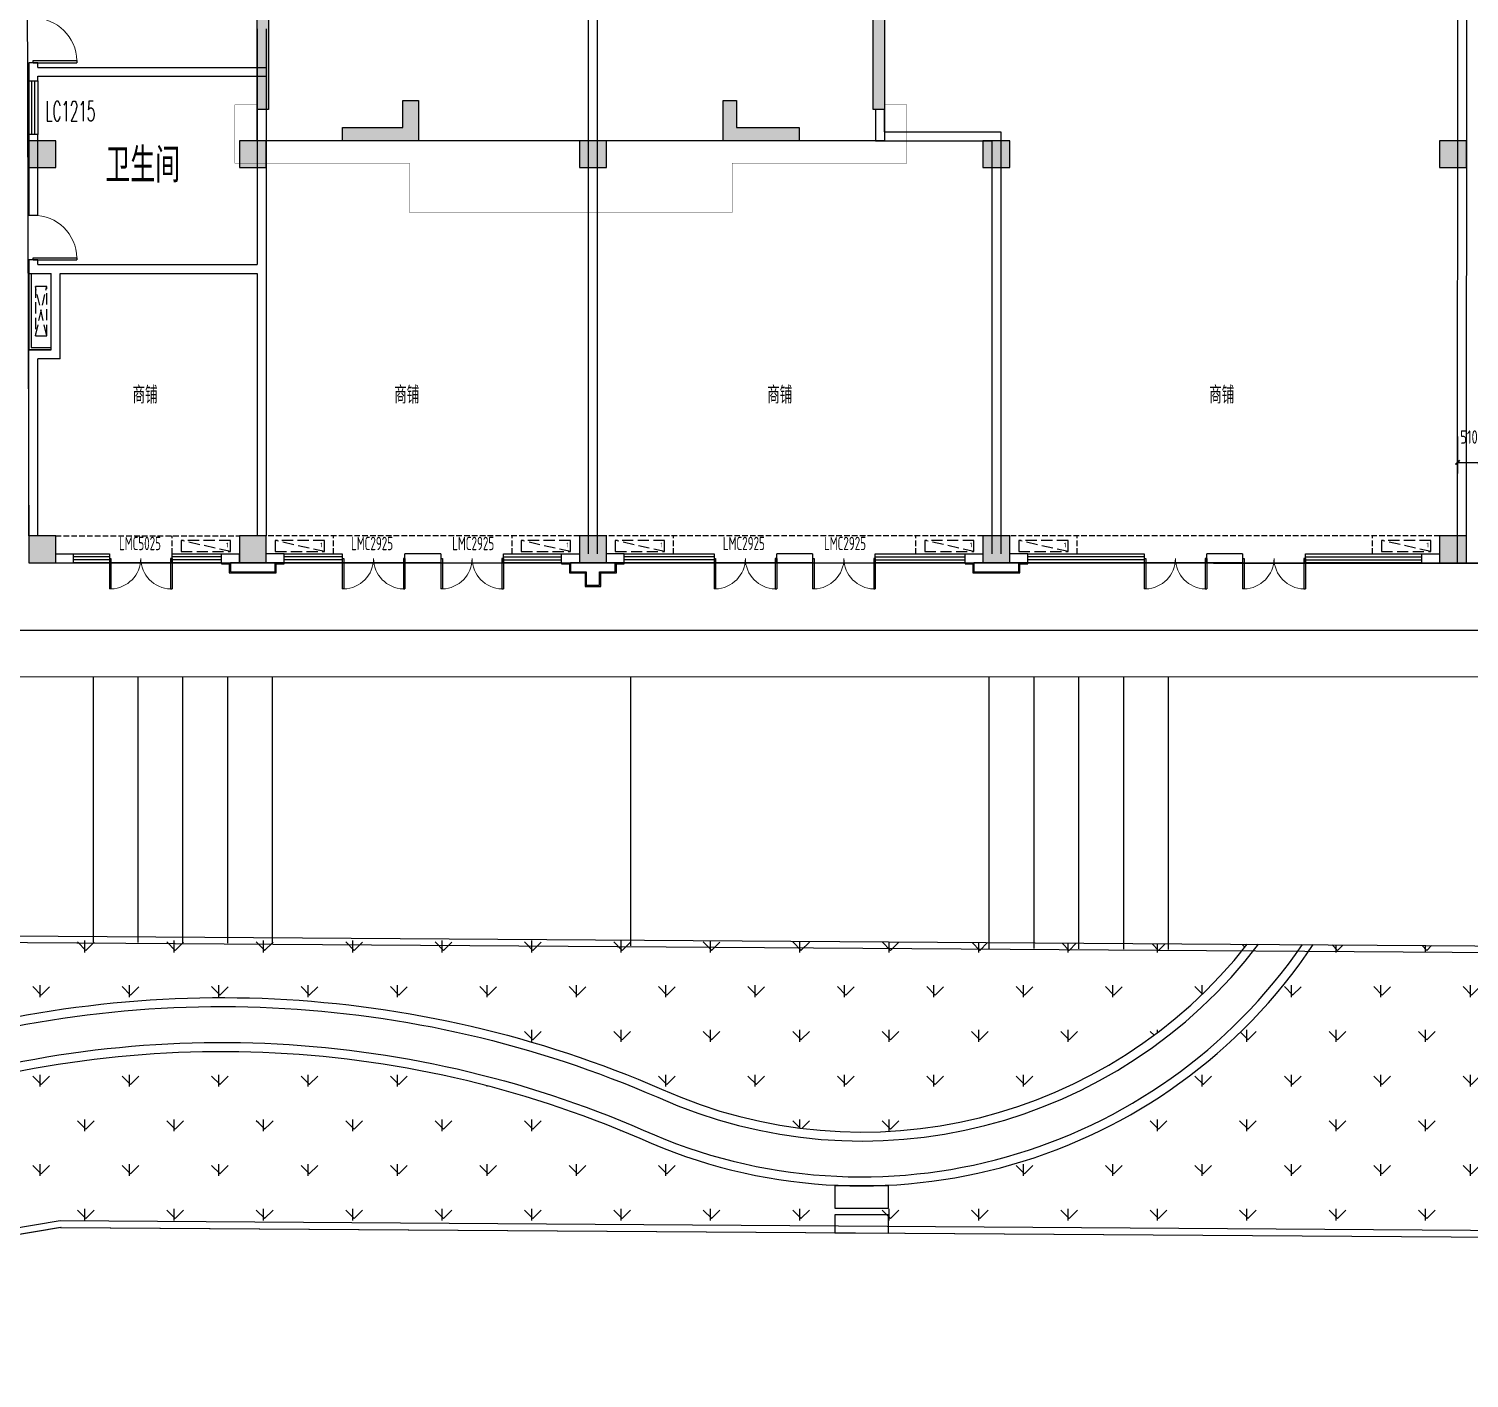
# Model space of a CAD drawing. Header units: millimetres. Extents: x 36720183 to 38160956, y 58934012 to 60388477.
# Drawn here: x 37601672 to 37633827, y 59257546 to 59287668 of the extents above; entities that cross this region are included whole.
import ezdxf

# ---------------------------------------------------------------- set-up
doc = ezdxf.new("R2010")
doc.units = ezdxf.units.MM
doc.header["$LTSCALE"] = 1000
doc.header["$MEASUREMENT"] = 0
doc.linetypes.add('DASH', pattern=[0.35, 0.25, -0.1])
for name, color, linetype in [('@ 绿化', 8, 'Continuous'), ('@YL', 2, 'Continuous'), ('@填充', 8, 'Continuous'), ('@铺装', 2, 'Continuous'), ('C_Wall', 6, 'Continuous'), ('COLUMN', 9, 'Continuous'), ('CURTWALL', 4, 'Continuous'), ('DIM_LEAD', 3, 'Continuous'), ('DL_道路红线_干道网_', 6, 'Continuous'), ('DL_道路红线_支路网_', 1, 'Continuous'), ('PUB_DIM', 3, 'Continuous'), ('PUB_HATCH', 8, 'Continuous'), ('PUB_TEXT', 7, 'Continuous'), ('WALL', 4, 'Continuous'), ('WINDOW', 2, 'Continuous'), ('WINDOW_TEXT', 3, 'Continuous'), ('空调', 115, 'Continuous'), ('空调机位', 7, 'Continuous'), ('首层轮廓', 6, 'Continuous')]:
    doc.layers.add(name, color=color, linetype=linetype)
doc.styles.add('_TCH_WINDOW', font='SIMPLEX.shx', dxfattribs={"width": 0.7, "height": 3.5, "bigfont": 'GBCBIG.shx'})
doc.styles.add('DIM_FONT', font='superos.shx', dxfattribs={"width": 0.8, "bigfont": 'haiwenzw.shx'})
doc.styles.get("Standard").update_dxf_attribs({"font": 'gbenor.shx', "bigfont": 'gbcbig.shx'})
doc.dimstyles.new('DIMN', dxfattribs={"dimtxt": 300, "dimasz": 100, "dimexe": 250, "dimexo": 300, "dimgap": 150, "dimtad": 1, "dimdec": 0, "dimzin": 0, "dimdsep": 46, "dimtxsty": 'DIM_FONT', "dimblk": 'ARCHTICK', "dimcen": 0.09, "dimclrt": 7, "dimazin": 2, "dimtfac": 1, "dimtdec": 0, "dimtix": 1, "dimtmove": 2, "dimatfit": 3, "dimldrblk": 'ARCHTICK', "dimfxl": 0, "dimtolj": 1, "dimtzin": 0, "dimarcsym": 0})
pattern_1 = [(90, (0, 0), (-997.795475, 997.795475), [264.58066, -1731.01015]), (45, (0, 0), (-997.796155, 997.796155), [264.58066, -1146.51615]), (135, (0, 0), (-997.796155, -997.796155), [264.58066, -1146.51615])]

# ---------------------------------------------------------------- blocks, each defined once
blk = doc.blocks.new('_FZH')
blk.add_lwpolyline([(-0.5, -0.5), (0.5, -0.5), (0.5, 0.5), (-0.5, 0.5)], close=True)
at = {"layer": 'PUB_HATCH'}
blk.add_solid([(-0.5, -0.5), (0.5, -0.5), (-0.5, 0.5), (0.5, 0.5)], dxfattribs=at)
blk = doc.blocks.new('$DorLib2D$00000001')
for p, q in [((0.45, 0.975), (0.5, 0.975)), ((0.45, 0), (0.45, 0.975)), ((0.5, 0), (0.5, 0.975)), ((0.5, 0), (0.45, 0))]:
    blk.add_line(p, q)
at = {"lineweight": 13}
blk.add_arc((0.475, 0), 0.975, 91.4693, 180, dxfattribs=at)
blk = doc.blocks.new('$TCHSYS$WIN2D')
for p, q in [((-0.5, 0.5), (0.5, 0.5)), ((0.5, 0.167), (-0.5, 0.167)), ((0.5, -0.167), (-0.5, -0.167)), ((-0.5, -0.5), (0.5, -0.5))]:
    blk.add_line(p, q)
blk = doc.blocks.new('$DorLib2D$00000002')
for p, q in [((-0.5, 0), (-0.5, 0.4875)), ((-0.475, 0.4875), (-0.5, 0.4875)), ((-0.475, 0), (-0.475, 0.4875)), ((0.475, 0), (0.475, 0.4875)), ((0.475, 0.4875), (0.5, 0.4875)), ((0.5, 0), (0.5, 0.4875)), ((-0.5, 0), (-0.475, 0)), ((0.5, 0), (0.475, 0))]:
    blk.add_line(p, q)
at = {"lineweight": 13}
for centre, start, end in [((-0.4875, 0), 0, 88.53072), ((0.4875, 0), 91.46928, 180)]:
    blk.add_arc(centre, 0.4875, start, end, dxfattribs=at)
blk = doc.blocks.new('_ArchTick')
at = {"color": 0, "linetype": 'ByBlock', "const_width": 0.4}
blk.add_lwpolyline([(-0.5, -0.5), (0.5, 0.5)], dxfattribs=at)
blk = doc.blocks.new('*D101')
at = {"layer": 'Defpoints', "color": 0, "transparency": 16777216}
for p in [(195015, -188919), (195525, -188919), (195525, -189795)]:
    blk.add_point(p, dxfattribs=at)
at = {"layer": 'PUB_DIM', "color": 0, "lineweight": -2, "transparency": 16777216}
for p, q in [((195015, -189219), (195015, -190045)), ((195525, -189219), (195525, -190045)), ((195015, -189795), (195525, -189795))]:
    blk.add_line(p, q, dxfattribs=at)
at = {"layer": 'PUB_DIM', "color": 0, "lineweight": -2, "transparency": 16777216, "xscale": 100, "yscale": 100, "zscale": 100, "rotation": 180}
blk.add_blockref('_ArchTick', (195015, -189795), dxfattribs=at)
at = {"layer": 'PUB_DIM', "color": 0, "lineweight": -2, "transparency": 16777216, "xscale": 100, "yscale": 100, "zscale": 100}
blk.add_blockref('_ArchTick', (195525, -189795), dxfattribs=at)
at = {"layer": 'PUB_DIM', "color": 7, "transparency": 16777216, "insert": (195270, -189227), "char_height": 300, "attachment_point": 5, "style": 'DIM_FONT'}
blk.add_mtext('\\A1;510', dxfattribs=at)
blk = doc.blocks.new('A$C4A8A4A5B')
at = {"layer": 'C_Wall'}
for points in [[(2000, 9800), (3700, 9800), (3700, 9500), (2000, 9500)], [(9900, 9800), (11600, 9800), (11600, 9500), (9900, 9500)], [(600, 6300), (600, 9100), (850, 9100), (850, 6300)], [(12750, 6300), (12750, 9100), (13000, 9100), (13000, 6300)], [(6650, 3600), (6650, 6600), (6950, 6600), (6950, 3600)], [(50, 3600), (-700, 3600), (-700, 6000), (-450, 6000), (-450, 3850), (50, 3850)], [(14300, 6000), (14300, 3600), (13550, 3600), (13550, 3850), (14050, 3850), (14050, 6000)], [(1500, 1600), (2200, 1600), (2200, 1200), (1500, 1200)], [(13750, 1050), (13100, 1050), (13100, -350), (12850, -350), (12850, 1300), (13750, 1300)], [(15950, 1300), (17600, 1300), (17600, 1050), (15950, 1050)], [(-5350, 50), (-5850, 50), (-5850, -1350), (-6100, -1350), (-6100, 300), (-5350, 300)], [(-2150, -1350), (-2150, 50), (-2650, 50), (-2650, 300), (-1900, 300), (-1900, -1350)], [(-200, 200), (2000, 200), (2200, 200), (2200, 0), (2200, -700), (2000, -700), (2000, 0), (0, 0), (0, -800), (-200, -800)], [(7000, -600), (4400, -600), (4400, -1000), (4200, -1000), (4200, -300), (7000, -300)], [(-9000, -2150), (-9000, -500), (-8750, -500), (-8750, -2150)], [(9550, -900), (9550, -1650), (7850, -1650), (7850, -1400), (9300, -1400), (9300, -900)], [(-12500, -3150), (-12500, -1500), (-12250, -1500), (-12250, -3150)], [(19250, -2950), (19250, -1550), (18750, -1550), (18750, -1300), (19500, -1300), (19500, -2950)], [(400, -5000), (-200, -5000), (-200, -2600), (0, -2600), (0, -4800), (400, -4800)], [(15750, -5400), (15750, -3750), (16000, -3750), (16000, -5400)], [(19250, -5400), (19250, -3750), (19500, -3750), (19500, -5400)], [(-10400, -4700), (-12500, -4700), (-12500, -3950), (-12250, -3950), (-12250, -4450), (-10400, -4450)], [(9750, -6200), (9000, -6200), (9000, -4550), (9250, -4550), (9250, -5950), (9750, -5950)], [(13100, -4550), (13100, -6200), (12350, -6200), (12350, -5950), (12850, -5950), (12850, -4550)], [(7000, -5200), (7000, -6200), (5350, -6200), (5350, -6000), (6800, -6000), (6800, -5200)], [(-10600, -7000), (-8950, -7000), (-8950, -7300), (-10600, -7300)], [(-6100, -7000), (-4300, -7000), (-4300, -7300), (-6100, -7300)], [(3300, -7000), (4900, -7000), (4900, -7300), (3300, -7300)], [(-5900, -8700), (-3900, -8700), (-3900, -9000), (-5900, -9000)], [(2900, -8700), (4900, -8700), (4900, -9000), (2900, -9000)], [(-7850, -9950), (-8350, -9950), (-8350, -11900), (-8600, -11900), (-8600, -9700), (-7850, -9700)], [(7350, -11900), (7350, -9950), (6850, -9950), (6850, -9700), (7600, -9700), (7600, -11900)], [(-7500, -15700), (-7500, -12500), (-7250, -12500), (-7250, -15700)], [(6250, -15700), (6250, -12500), (6500, -12500), (6500, -15700)], [(-3900, -15500), (-3900, -16400), (-5600, -16400), (-5600, -16100), (-4250, -16100), (-4250, -15500)], [(3200, -15500), (3200, -16100), (4600, -16100), (4600, -16400), (2900, -16400), (2900, -15500)]]:
    blk.add_hatch(color=256, dxfattribs=at).paths.add_polyline_path(points)
for points in [[(2000, 9800), (3700, 9800), (3700, 9500), (2000, 9500)], [(9900, 9800), (11600, 9800), (11600, 9500), (9900, 9500)], [(600, 6300), (600, 9100), (850, 9100), (850, 6300)], [(12750, 6300), (12750, 9100), (13000, 9100), (13000, 6300)], [(6650, 3600), (6650, 6600), (6950, 6600), (6950, 3600)], [(50, 3600), (-700, 3600), (-700, 6000), (-450, 6000), (-450, 3850), (50, 3850)], [(14300, 6000), (14300, 3600), (13550, 3600), (13550, 3850), (14050, 3850), (14050, 6000)], [(1500, 1600), (2200, 1600), (2200, 1200), (1500, 1200)], [(13750, 1050), (13100, 1050), (13100, -350), (12850, -350), (12850, 1300), (13750, 1300)], [(15950, 1300), (17600, 1300), (17600, 1050), (15950, 1050)], [(-5350, 50), (-5850, 50), (-5850, -1350), (-6100, -1350), (-6100, 300), (-5350, 300)], [(-2150, -1350), (-2150, 50), (-2650, 50), (-2650, 300), (-1900, 300), (-1900, -1350)], [(-200, 200), (2000, 200), (2000, 200), (2200, 200), (2200, 0), (2200, -700), (2000, -700), (2000, 0), (0, 0), (0, -800), (-200, -800)], [(7000, -600), (4400, -600), (4400, -1000), (4200, -1000), (4200, -300), (7000, -300)], [(-9000, -2150), (-9000, -500), (-8750, -500), (-8750, -2150)], [(9550, -900), (9550, -1650), (7850, -1650), (7850, -1400), (9300, -1400), (9300, -900)], [(-12500, -3150), (-12500, -1500), (-12250, -1500), (-12250, -3150)], [(19250, -2950), (19250, -1550), (18750, -1550), (18750, -1300), (19500, -1300), (19500, -2950)], [(400, -5000), (-200, -5000), (-200, -2600), (0, -2600), (0, -4800), (400, -4800)], [(15750, -5400), (15750, -3750), (16000, -3750), (16000, -5400)], [(19250, -5400), (19250, -3750), (19500, -3750), (19500, -5400)], [(-10400, -4700), (-12500, -4700), (-12500, -3950), (-12250, -3950), (-12250, -4450), (-10400, -4450)], [(9750, -6200), (9000, -6200), (9000, -4550), (9250, -4550), (9250, -5950), (9750, -5950)], [(13100, -4550), (13100, -6200), (12350, -6200), (12350, -5950), (12850, -5950), (12850, -4550)], [(7000, -5200), (7000, -6200), (5350, -6200), (5350, -6000), (6800, -6000), (6800, -5200)], [(-10600, -7000), (-8950, -7000), (-8950, -7300), (-10600, -7300)], [(-6100, -7000), (-4300, -7000), (-4300, -7300), (-6100, -7300)], [(3300, -7000), (4900, -7000), (4900, -7300), (3300, -7300)], [(-5900, -8700), (-3900, -8700), (-3900, -9000), (-5900, -9000)], [(2900, -8700), (4900, -8700), (4900, -9000), (2900, -9000)], [(-7850, -9950), (-8350, -9950), (-8350, -11900), (-8600, -11900), (-8600, -9700), (-7850, -9700)], [(7350, -11900), (7350, -9950), (6850, -9950), (6850, -9700), (7600, -9700), (7600, -11900)], [(-7500, -15700), (-7500, -12500), (-7250, -12500), (-7250, -15700)], [(6250, -15700), (6250, -12500), (6500, -12500), (6500, -15700)], [(-3900, -15500), (-3900, -16400), (-5600, -16400), (-5600, -16100), (-4250, -16100), (-4250, -15500)], [(3200, -15500), (3200, -16100), (4600, -16100), (4600, -16400), (2900, -16400), (2900, -15500)]]:
    blk.add_lwpolyline(points, close=True, dxfattribs=at)
blk = doc.blocks.new('D3D4scpm')
at = {"layer": '@铺装', "color": 6, "ltscale": 0.2}
for p, q in [((166469.1, -192035.7), (165069.1, -192035.7)), ((171515.8, -192035.9), (170115.8, -192035.9)), ((179815.9, -192035.7), (178415.9, -192035.7)), ((189416.8, -192035.7), (188016.8, -192035.7))]:
    blk.add_line(p, q, dxfattribs=at)
for points in [[(167419.1, -192035.7), (167419.1, -192060.7), (167594.1, -192060.7), (167594.1, -192260.7), (167944.1, -192260.7), (167944.1, -192260.7), (168294.1, -192260.7), (168294.1, -192260.7), (168644.1, -192260.7), (168644.1, -192060.7), (168819.1, -192060.7), (168819.1, -192035.7)], [(168119.1, -192035.7), (167619.1, -192035.7), (167619.1, -192235.7), (167969.1, -192235.7), (167969.1, -192235.7), (168269.1, -192235.7), (168269.1, -192235.7), (168619.1, -192235.7), (168619.1, -192035.7), (168119.1, -192035.7)], [(175012.5, -192035.7), (175012.5, -192060.7), (175187.5, -192060.7), (175187.5, -192260.7), (175537.5, -192260.7), (175537.5, -192560.7), (175887.5, -192560.7), (175887.5, -192260.7), (176237.5, -192260.7), (176237.5, -192060.7), (176412.5, -192060.7), (176412.5, -192035.7)], [(175712.5, -192035.7), (175212.5, -192035.7), (175212.5, -192235.7), (175562.5, -192235.7), (175562.5, -192535.7), (175862.5, -192535.7), (175862.5, -192235.7), (176212.5, -192235.7), (176212.5, -192035.7), (175712.5, -192035.7)], [(184019.3, -192035.7), (184019.3, -192060.7), (184194.3, -192060.7), (184194.3, -192260.7), (184544.3, -192260.7), (184544.3, -192260.7), (184894.3, -192260.7), (184894.3, -192260.7), (185244.3, -192260.7), (185244.3, -192060.7), (185419.3, -192060.7), (185419.3, -192035.7)], [(184719.3, -192035.7), (184219.3, -192035.7), (184219.3, -192235.7), (184569.3, -192235.7), (184569.3, -192235.7), (184869.3, -192235.7), (184869.3, -192235.7), (185219.3, -192235.7), (185219.3, -192035.7), (184719.3, -192035.7)]]:
    blk.add_lwpolyline(points, dxfattribs=at)
at = {"layer": 'CURTWALL', "color": 6}
for p, q in [((164119.1, -191835.7), (164919.1, -191835.7)), ((164919.1, -191902.4), (164119.1, -191902.4)), ((164919.1, -191835.7), (164919.1, -192035.7)), ((166319.1, -192035.7), (166319.1, -191835.7)), ((166319.1, -191835.7), (167419.1, -191835.7)), ((167419.1, -191902.4), (166319.1, -191902.4)), ((168819.1, -191835.9), (170115.8, -191835.9)), ((170115.8, -191902.5), (168819.1, -191902.5)), ((170115.8, -191835.9), (170115.8, -192035.9)), ((171515.8, -192035.9), (171515.8, -191835.9)), ((172315.8, -191835.9), (172315.8, -192035.9)), ((173715.8, -192035.9), (173715.8, -191835.9)), ((173715.8, -191835.9), (175012.5, -191835.9)), ((173715.8, -191902.5), (175012.5, -191902.5)), ((176412.5, -191835.7), (178415.9, -191835.7)), ((178415.9, -191902.4), (176412.5, -191902.4)), ((178415.9, -191835.7), (178415.9, -192035.7)), ((179815.9, -192035.7), (179815.9, -191835.7)), ((180615.9, -191835.7), (180615.9, -192035.7)), ((182015.9, -192035.7), (182015.9, -191835.7)), ((182015.9, -191835.7), (184019.3, -191835.7)), ((182015.9, -191902.4), (184019.3, -191902.4)), ((185419.3, -191835.7), (188016.8, -191835.7)), ((188016.8, -191902.4), (185419.3, -191902.4)), ((188016.8, -191835.7), (188016.8, -192035.7)), ((189416.8, -192035.7), (189416.8, -191835.7)), ((190216.8, -191835.7), (190216.8, -192035.7)), ((191616.8, -192035.7), (191616.8, -191835.7)), ((191616.8, -191835.7), (194214.3, -191835.7)), ((191616.8, -191902.4), (194214.3, -191902.4)), ((164919.1, -191969), (164119.1, -191969)), ((165069.1, -192035.7), (164119.1, -192035.7)), ((167419.1, -191969), (166319.1, -191969)), ((167419.1, -192035.7), (166469.1, -192035.7)), ((170115.8, -191969.2), (168819.1, -191969.2)), ((170115.8, -192035.9), (168819.1, -192035.9)), ((173715.8, -191969.2), (175012.5, -191969.2)), ((175012.5, -192035.9), (173715.8, -192035.9)), ((178415.9, -191969), (176412.5, -191969)), ((178415.9, -192035.7), (176412.5, -192035.7)), ((182015.9, -191969), (184019.3, -191969)), ((184019.3, -192035.7), (182015.9, -192035.7)), ((188016.8, -191969), (185419.3, -191969)), ((188016.8, -192035.7), (185419.3, -192035.7)), ((191616.8, -191969), (194214.3, -191969)), ((194214.3, -192035.7), (191616.8, -192035.7))]:
    blk.add_line(p, q, dxfattribs=at)
at = {"layer": 'WALL', "color": 6}
for p, q in [((175612.5, -191835.7), (175612.5, -176114.4)), ((175812.5, -191835.7), (175812.5, -176114.4)), ((195014.1, -192035.7), (195019, -176714.4)), ((195214.2, -191835.7), (195219.1, -176614.5)), ((168219.1, -180114.5), (168219.1, -185375.7)), ((168419.1, -180114.5), (168419.1, -185475.7)), ((163319.1, -180875.5), (163119.1, -180875.5)), ((163119.1, -180875.5), (163119.1, -181075.5)), ((163319.1, -180975.5), (163319.1, -180875.5)), ((163319.1, -180975.5), (168419.2, -180975.5)), ((163119.1, -181075.5), (163119.1, -181275.5)), ((163119.1, -181275.5), (163319.1, -181275.5)), ((163319.1, -181175.5), (168419.2, -181175.5)), ((163319.1, -181275.5), (163319.1, -181175.5)), ((182019.2, -181914.4), (182019.2, -182614.4)), ((163319.1, -182475.5), (163119.1, -182475.5)), ((163119.1, -182475.5), (163119.1, -184275.7)), ((163319.1, -184275.7), (163319.1, -182475.5)), ((182019.2, -182614.4), (184619.3, -182614.4)), ((182219.2, -182414.4), (184819.3, -182414.4)), ((184619.3, -182614.4), (184619.3, -191835.7)), ((184819.3, -182414.4), (184819.3, -191835.7)), ((163119.1, -184275.7), (163319.1, -184275.7)), ((163319.1, -185275.7), (163119.1, -185275.7)), ((163119.1, -185275.7), (163119.1, -185575.7)), ((163319.1, -185375.7), (163319.1, -185275.7)), ((163319.1, -185375.7), (163719.1, -185375.7)), ((163719.1, -185375.7), (168219.1, -185375.7)), ((168419.1, -185475.7), (168419.1, -191435.7)), ((163119.1, -185575.7), (163619.1, -185575.7)), ((163619.1, -187282.3), (163619.1, -185575.7)), ((163819.1, -187482.3), (163819.1, -185575.7)), ((163819.1, -185575.7), (168219.1, -185575.7)), ((168219.1, -185575.7), (168219.1, -191435.7)), ((163119.1, -191435.7), (163119.1, -187282.3)), ((163619.1, -187282.3), (163119.1, -187282.3)), ((163319.1, -191435.7), (163319.1, -187482.3)), ((163819.1, -187482.3), (163319.1, -187482.3)), ((163719.1, -191835.7), (164119.1, -191835.7)), ((163719.1, -192035.7), (163719.1, -191835.7)), ((164119.1, -192035.7), (164119.1, -191835.7)), ((167419.1, -191835.7), (167819.1, -191835.7)), ((167419.1, -192035.7), (167419.1, -191835.7)), ((167819.1, -192035.7), (167819.1, -191835.7)), ((168819.1, -191835.9), (168419.1, -191835.9)), ((168819.1, -192035.9), (168819.1, -191835.9)), ((172315.8, -191835.9), (171515.8, -191835.9)), ((175012.5, -192035.7), (175012.5, -191835.7)), ((175012.5, -191835.9), (175412.5, -191835.9)), ((176412.5, -191835.7), (176012.5, -191835.7)), ((176412.5, -192035.7), (176412.5, -191835.7)), ((180615.9, -191835.7), (179815.9, -191835.7)), ((184019.3, -192035.5), (184019.3, -191835.5)), ((184019.3, -191835.7), (184419.3, -191835.7)), ((185419.3, -191835.7), (185019.3, -191835.7)), ((185419.3, -192035.7), (185419.3, -191835.7)), ((190216.8, -191835.7), (189416.8, -191835.7)), ((194214.3, -192035.5), (194214.3, -191835.5)), ((194214.3, -191835.7), (194614.3, -191835.7)), ((163719.1, -192035.7), (164119.1, -192035.7)), ((167419.1, -192035.7), (167819.1, -192035.7)), ((168819.1, -192035.9), (168419.1, -192035.9)), ((172315.8, -192035.9), (171515.8, -192035.9)), ((175012.5, -192035.7), (175412.5, -192035.7)), ((176412.5, -192035.7), (176012.5, -192035.7)), ((180615.9, -192035.7), (179815.9, -192035.7)), ((184019.3, -192035.5), (184419.3, -192035.5)), ((185419.3, -192035.7), (185019.3, -192035.7)), ((190216.8, -192035.7), (189416.8, -192035.7)), ((194214.3, -192035.5), (194614.3, -192035.5))]:
    blk.add_line(p, q, dxfattribs=at)
at = {"layer": 'WALL', "color": 6, "ltscale": 0.5}
blk.add_line((182219.2, -182414.4), (182219.2, -181914.4), dxfattribs=at)
at = {"layer": '空调', "color": 6, "linetype": 'DASH', "ltscale": 0.5}
for p, q in [((163719.1, -191435.7), (167819.1, -191435.7)), ((166319, -191835.7), (166319, -191435.7)), ((175412.5, -191435.7), (168419.1, -191435.7)), ((169919.1, -191836), (169919.1, -191436)), ((173912.5, -191835.8), (173912.5, -191435.8)), ((184419.3, -191435.5), (176012.5, -191435.5)), ((177512.5, -191835.8), (177512.5, -191435.8)), ((182919.3, -191835.6), (182919.3, -191435.6)), ((194614.3, -191435.5), (185019.3, -191435.5)), ((186519.3, -191835.8), (186519.3, -191435.8)), ((193114.4, -191835.6), (193114.4, -191435.6))]:
    blk.add_line(p, q, dxfattribs=at)
at = {"layer": '空调机位', "color": 6}
for p, q in [((163119.1, -185582.3), (163119.1, -187282.3)), ((163169.1, -185582.3), (163169.1, -187232.3)), ((163119.1, -187282.3), (163619.1, -187282.3)), ((163169.1, -187232.3), (163619.1, -187232.3))]:
    blk.add_line(p, q, dxfattribs=at)
at = {"layer": '空调机位', "color": 6, "linetype": 'DASH'}
for points in [[(163269.1, -186969.7), (163519.1, -186969.7), (163519.1, -185869.7), (163269.1, -185869.7)], [(167619, -191785.7), (167619, -191535.7), (166519, -191535.7), (166519, -191785.7)], [(169719.1, -191786), (169719.1, -191536), (168619.1, -191536), (168619.1, -191786)], [(175212.5, -191785.8), (175212.5, -191535.8), (174112.5, -191535.8), (174112.5, -191785.8)], [(177312.5, -191785.8), (177312.5, -191535.8), (176212.5, -191535.8), (176212.5, -191785.8)], [(184219.3, -191785.6), (184219.3, -191535.6), (183119.3, -191535.6), (183119.3, -191785.6)], [(186319.3, -191785.8), (186319.3, -191535.8), (185219.3, -191535.8), (185219.3, -191785.8)], [(194414.4, -191785.6), (194414.4, -191535.6), (193314.4, -191535.6), (193314.4, -191785.6)]]:
    blk.add_lwpolyline(points, close=True, dxfattribs=at)
for points in [[(163269.1, -186969.7), (163519.1, -185869.7)], [(163519.1, -186969.7), (163269.1, -185869.7)], [(167619, -191785.7), (166519, -191535.7)], [(169719.1, -191786), (168619.1, -191536)], [(175212.5, -191785.8), (174112.5, -191535.8)], [(177312.5, -191785.8), (176212.5, -191535.8)], [(184219.3, -191785.6), (183119.3, -191535.6)], [(186319.3, -191785.8), (185219.3, -191535.8)], [(194414.4, -191785.6), (193314.4, -191535.6)]]:
    blk.add_lwpolyline(points, dxfattribs=at)
at = {"layer": '首层轮廓', "color": 6, "linetype": 'DASH', "const_width": 10}
blk.add_lwpolyline([(168219.2, -179414.4), (168219.2, -181814.4), (167719.2, -181814.4), (167719.2, -183114.4), (171619.2, -183114.4), (171619.2, -184214.4), (178819.2, -184214.4), (178819.2, -183114.4), (182719.2, -183114.4), (182719.2, -181814.4), (182219.2, -181814.4), (182219.2, -179414.4)], dxfattribs=at)
at = {"layer": '首层轮廓', "color": 6}
blk.add_lwpolyline([(182219.2, -178814.4), (182219.2, -182614.4), (168219.2, -182614.4), (168219.2, -178814.4)], dxfattribs=at)
at = {"layer": 'C_Wall', "color": 6}
blk.add_blockref('A$C4A8A4A5B', (175719.2, -166215.6), dxfattribs=at)
at = {"layer": 'COLUMN', "color": 6, "xscale": 599.9999999767169, "yscale": 599.9999999767169, "zscale": 599.9999999767169}
for p in [(163419.1, -182914.4), (168119.1, -182914.4), (175712.5, -182914.4), (184719.3, -182914.4), (194914.3, -182914.5), (163419.1, -191735.7), (168119.1, -191735.7), (175712.5, -191735.7), (184719.3, -191735.7), (194914.3, -191735.8)]:
    blk.add_blockref('_FZH', p, dxfattribs=at)
at = {"layer": 'WINDOW', "color": 6}
for name, p, xscale, yscale, zscale, rotation in [('$DorLib2D$00000001', (163219.1, -180375.5), 1000, 1000, -1000, 270), ('$TCHSYS$WIN2D', (163219.1, -181875.5), 1200, 200, -1200, 270), ('$DorLib2D$00000001', (163219.1, -184775.7), 1000, 1000, -1000, 270), ('$DorLib2D$00000002', (165619.1, -191935.7), 1400, 1400, 1400, 180), ('$DorLib2D$00000002', (170815.8, -191935.9), 1400, 1400, 1400, 180), ('$DorLib2D$00000002', (173015.8, -191935.9), -1400, 1400, 1400, 180), ('$DorLib2D$00000002', (179115.9, -191935.7), 1400, 1400, 1400, 180), ('$DorLib2D$00000002', (181315.9, -191935.7), -1400, 1400, 1400, 180), ('$DorLib2D$00000002', (188716.8, -191935.7), 1400, 1400, 1400, 180), ('$DorLib2D$00000002', (190916.8, -191935.7), -1400, 1400, 1400, 180)]:
    blk.add_blockref(name, p, dxfattribs=dict(at, xscale=xscale, yscale=yscale, zscale=zscale, rotation=rotation))
at = {"layer": 'DIM_LEAD', "color": 6}
for p in [(165437.3, -188479.5), (171278.8, -188479.5), (179605.3, -188479.5), (189472.6, -188479.5)]:
    blk.add_text('商铺', height=385.82, dxfattribs=at).set_placement(p)
at = {"layer": 'PUB_TEXT', "color": 6}
for s, height, p in [('卫生间', 771.63, (164829, -183546.3)), ('1', 105, (167524.3, -191688.5)), ('1', 105, (169624.5, -191688.8)), ('1', 105, (175117.9, -191688.6)), ('1', 105, (177217.9, -191688.6)), ('1', 105, (184124.7, -191688.4)), ('1', 105, (186224.7, -191688.6)), ('1', 105, (194319.7, -191688.4))]:
    blk.add_text(s, height=height, dxfattribs=at).set_placement(p)
at = {"layer": 'WINDOW_TEXT', "color": 6, "style": '_TCH_WINDOW', "width": 0.494118}
blk.add_text('LC1215', height=446.25, dxfattribs=at).set_placement((163489.3, -182177.7))
at = {"layer": 'WINDOW_TEXT', "color": 6, "width": 0.7}
for s, p in [('LMC5025', (165132.6, -191753.4)), ('LMC2925', (170312.8, -191753.3)), ('LMC2925', (172570.8, -191753.3)), ('LMC2925', (178612.9, -191753.1)), ('LMC2925', (180870.9, -191753.1))]:
    blk.add_text(s, height=300, dxfattribs=at).set_placement(p)
at = {"layer": 'PUB_DIM', "color": 6}
dim = blk.add_linear_dim(base=(195525.2, -189794.5), p1=(195014.9, -188919.2), p2=(195525.2, -188919.2), angle=0, dimstyle='DIMN', dxfattribs=at)
dim.commit()
dim.dimension.update_dxf_attribs({"geometry": '*D101', "text_midpoint": (195270, -189227), "dimtype": 129})

msp = doc.modelspace()

# ---------------------------------------------------------------- hatches: boundary and pattern name
at = {"layer": '@ 绿化', "linetype": 'Continuous'}
h = msp.add_hatch(dxfattribs=at)
h.set_pattern_fill('GRASS', color=256, scale=500, style=0)
h.set_pattern_definition(pattern_1)
edge = h.paths.add_edge_path()
edge.add_line((37598366, 59264834), (37598366, 59267437))
edge.add_line((37598366, 59267437), (37628868, 59267229))
edge.add_arc((37620267, 59273967), 10926, 245.8297, 321.9281, ccw=False)
edge.add_arc((37605979, 59241444), 24598, 66.4846, 108.0303)
h = msp.add_hatch(dxfattribs=at)
h.set_pattern_fill('GRASS', color=256, scale=500, style=0)
h.set_pattern_definition(pattern_1)
edge = h.paths.add_edge_path()
edge.add_line((37598366, 59260232), (37598366, 59263568))
edge.add_arc((37605979, 59241444), 23398, 66.5008, 108.9894, ccw=False)
edge.add_arc((37620267, 59273967), 12126, 245.8634, 326.1891)
edge.add_line((37630342, 59267219), (37659037, 59267024))
edge.add_line((37659037, 59267024), (37652382, 59260569))
edge.add_line((37652382, 59260569), (37602391, 59260910))
edge.add_line((37602391, 59260910), (37598366, 59260232))

# ---------------------------------------------------------------- linework, layer by layer
at = {"layer": '@YL'}
for points in [[(37601627, 59291267), (37601672, 59275746), (37654306, 59275747), (37667330, 59288393), (37667330, 59312691), (37670700, 59329907)], [(37599088, 59290867), (37599140, 59273205), (37655337, 59273207), (37669870, 59287319), (37669870, 59312445), (37673193, 59329419)], [(37600128, 59290867), (37600177, 59274245), (37654915, 59274247), (37668830, 59287759), (37668830, 59312546), (37672172, 59329619)], [(37399509, 59268794), (37659029, 59267024)]]:
    msp.add_lwpolyline(points, dxfattribs=at)
at = {"layer": '@YL', "color": 8}
for points in [[(37603114, 59267405), (37603114, 59273206)], [(37604114, 59267398), (37604114, 59273206)], [(37605114, 59267391), (37605114, 59273206)], [(37606114, 59267385), (37606114, 59273206)], [(37607114, 59267250), (37607114, 59273206)], [(37615114, 59267323), (37615114, 59273206)], [(37623114, 59267269), (37623114, 59273206)], [(37624114, 59267262), (37624114, 59273206)], [(37625114, 59267128), (37625114, 59273206)], [(37626114, 59267121), (37626114, 59273206)], [(37627114, 59267114), (37627114, 59273206)], [(37603114, 59267278), (37603114, 59267405)], [(37604114, 59267271), (37604114, 59267398)], [(37605114, 59267264), (37605114, 59267391)], [(37606114, 59267257), (37606114, 59267385)], [(37615114, 59267196), (37615114, 59267323)], [(37623114, 59267141), (37623114, 59267269)], [(37624114, 59267134), (37624114, 59267262)]]:
    msp.add_lwpolyline(points, dxfattribs=at)
msp.add_lwpolyline([(37652321, 59260719), (37602371, 59261060), (37582435, 59257696), (37408906, 59258879), (37399855, 59268641), (37658670, 59266884)], close=True, dxfattribs=at)
at = {"layer": '@YL'}
for points in [[(37598366, 59264834, -0.183289), (37615793, 59263999, 0.34503), (37628874, 59267236)], [(37598366, 59263568, -0.187545), (37615309, 59262901, 0.365774), (37630347, 59267226, 0.344643)]]:
    msp.add_lwpolyline(points, format="xyb", dxfattribs=at)
at = {"layer": '@YL', "color": 8}
for points in [[(37598366, 59264623, -0.183967), (37615713, 59263816, 0.348863), (37629125, 59267234, 0.344779)], [(37598366, 59263780, -0.186803), (37615389, 59263084, 0.36266), (37630106, 59267228, 0.344669)]]:
    msp.add_lwpolyline(points, format="xyb", dxfattribs=at)
at = {"layer": '@YL'}
for points in [[(37619667, 59261341), (37620867, 59261341), (37620867, 59261841), (37619667, 59261841)], [(37619668, 59260792), (37620867, 59260784), (37620867, 59261191), (37619667, 59261191)]]:
    msp.add_lwpolyline(points, close=True, dxfattribs=at)
at = {"layer": '@填充'}
msp.add_lwpolyline([(37654566, 59275718), (37601672, 59275746)], dxfattribs=at)
at = {"layer": 'DL_道路红线_干道网_', "color": 8}
for p, q in [((37602383, 59260910), (37652382, 59260569)), ((37602383, 59260910), (37652382, 59260569)), ((37602383, 59260910), (37652382, 59260569)), ((37602391, 59260910), (37652390, 59260569)), ((37602391, 59260910), (37652390, 59260569)), ((37602391, 59260910), (37652390, 59260569)), ((37602391, 59260910), (37652390, 59260569))]:
    msp.add_line(p, q, dxfattribs=at)
for points in [[(37602383, 59260910), (37582447, 59257546)], [(37602383, 59260910), (37582447, 59257546)], [(37602383, 59260910), (37582447, 59257546)], [(37602391, 59260910), (37582455, 59257546)], [(37602391, 59260910), (37582455, 59257546)], [(37602391, 59260910), (37582455, 59257546)], [(37602391, 59260910), (37582455, 59257546)]]:
    msp.add_lwpolyline(points, dxfattribs=at)
at = {"layer": 'DL_道路红线_支路网_', "color": 4}
msp.add_line((37602383, 59260910), (37652382, 59260569), dxfattribs=at)
msp.add_lwpolyline([(37602383, 59260910), (37582447, 59257546)], dxfattribs=at)

# ---------------------------------------------------------------- block references
msp.add_blockref('D3D4scpm', (37438553, 59467783))

doc.saveas('drawing.dxf')
